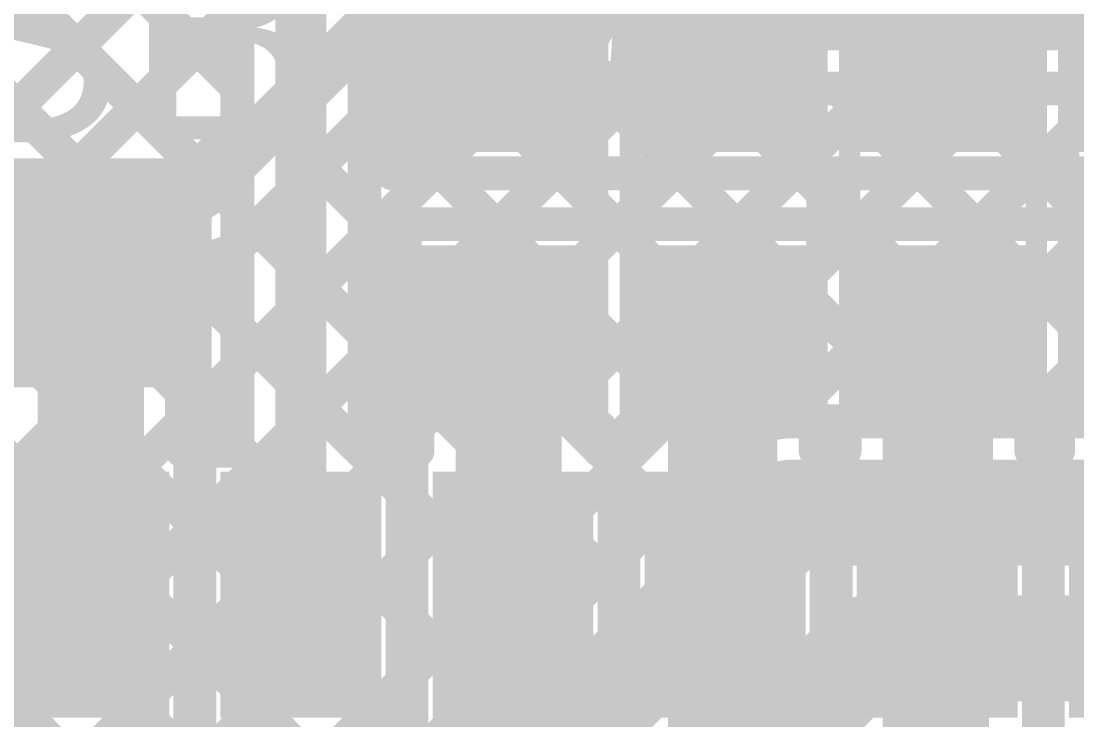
# Model space of a CAD drawing. Header units: millimetres. Extents: x -0.01 to 3.73, y -0.01 to 3.05.
# Drawn here: x 1.9701 to 2.2189, y 2.0921 to 2.2569 of the extents above; entities that cross this region are included whole.
import ezdxf

# ---------------------------------------------------------------- set-up
doc = ezdxf.new("R2010")
doc.units = ezdxf.units.MM
doc.header["$MEASUREMENT"] = 0
for name, color, linetype in [('BottomLayer', 5, 'Continuous'), ('TopLayer', 1, 'Continuous'), ('TopOverlay', 2, 'Continuous'), ('TopPaste', 8, 'Continuous'), ('TopSolder', 216, 'Continuous')]:
    doc.layers.add(name, color=color, linetype=linetype)
doc.styles.add('Arial', font='', dxfattribs={"height": 0.2})
doc.styles.get('Arial').set_extended_font_data('Arial')

# ---------------------------------------------------------------- blocks, each defined once
blk = doc.blocks.new('SOP_20__300_M____6')
at = {"layer": 'TopLayer'}
for points in [[(0.1246063, 0.03996065), (0.1746063, 0.03996065), (0.1746063, 0.01003935), (0.1246063, 0.01003935)], [(0.1246063, -0.01003935), (0.1746063, -0.01003935), (0.1746063, -0.03996065), (0.1246063, -0.03996065)], [(0.1246063, -0.06003935), (0.1746063, -0.06003935), (0.1746063, -0.08996065), (0.1246063, -0.08996065)], [(0.1246063, -0.11003935), (0.1746063, -0.11003935), (0.1746063, -0.13996065), (0.1246063, -0.13996065)], [(0.1246063, -0.16003935), (0.1746063, -0.16003935), (0.1746063, -0.18996065), (0.1246063, -0.18996065)]]:
    blk.add_hatch(color=1, dxfattribs=at).paths.add_polyline_path(points)
at = {"layer": 'TopPaste'}
for points in [[(0.1246063, 0.03996065), (0.1746063, 0.03996065), (0.1746063, 0.01003935), (0.1246063, 0.01003935)], [(0.1246063, -0.01003935), (0.1746063, -0.01003935), (0.1746063, -0.03996065), (0.1246063, -0.03996065)], [(0.1246063, -0.06003935), (0.1746063, -0.06003935), (0.1746063, -0.08996065), (0.1246063, -0.08996065)], [(0.1246063, -0.11003935), (0.1746063, -0.11003935), (0.1746063, -0.13996065), (0.1246063, -0.13996065)], [(0.1246063, -0.16003935), (0.1746063, -0.16003935), (0.1746063, -0.18996065), (0.1246063, -0.18996065)]]:
    blk.add_hatch(color=8, dxfattribs=at).paths.add_polyline_path(points)
at = {"layer": 'TopSolder'}
for points in [[(0.1206063, 0.04396065), (0.1786063, 0.04396065), (0.1786063, 0.00603935), (0.1206063, 0.00603935)], [(0.1206063, -0.00603935), (0.1786063, -0.00603935), (0.1786063, -0.04396065), (0.1206063, -0.04396065)], [(0.1206063, -0.05603935), (0.1786063, -0.05603935), (0.1786063, -0.09396065), (0.1206063, -0.09396065)], [(0.1206063, -0.10603935), (0.1786063, -0.10603935), (0.1786063, -0.14396065), (0.1206063, -0.14396065)], [(0.1206063, -0.15603935), (0.1786063, -0.15603935), (0.1786063, -0.19396065), (0.1206063, -0.19396065)], [(0.1206063, -0.20603935), (0.1786063, -0.20603935), (0.1786063, -0.24396065), (0.1206063, -0.24396065)]]:
    blk.add_hatch(color=216, dxfattribs=at).paths.add_polyline_path(points)
blk = doc.blocks.new('S______B______40')
at = {"layer": 'TopLayer'}
for points in [[(-0.045, -0.0175), (-0.045, 0.0175), (-0.015, 0.0175), (-0.015, -0.0175)], [(0.015, -0.0175), (0.015, 0.0175), (0.045, 0.0175), (0.045, -0.0175)]]:
    blk.add_hatch(color=1, dxfattribs=at).paths.add_polyline_path(points)
at = {"layer": 'TopPaste'}
for points in [[(-0.045, -0.0175), (-0.045, 0.0175), (-0.015, 0.0175), (-0.015, -0.0175)], [(0.015, -0.0175), (0.015, 0.0175), (0.045, 0.0175), (0.045, -0.0175)]]:
    blk.add_hatch(color=8, dxfattribs=at).paths.add_polyline_path(points)
at = {"layer": 'TopSolder'}
for points in [[(-0.049, -0.0215), (-0.049, 0.0215), (-0.011, 0.0215), (-0.011, -0.0215)], [(0.011, -0.0215), (0.011, 0.0215), (0.049, 0.0215), (0.049, -0.0215)]]:
    blk.add_hatch(color=216, dxfattribs=at).paths.add_polyline_path(points)
at = {"layer": 'TopOverlay', "const_width": 0.005}
for points in [[(-0.05, 0.022), (0.05, 0.022)], [(-0.05, 0.022), (-0.05, -0.022)], [(0.05, 0.022), (0.05, -0.022)], [(-0.05, -0.022), (0.05, -0.022)]]:
    blk.add_lwpolyline(points, dxfattribs=at)
at = {"layer": 'TopOverlay', "const_width": 0.0025}
for points in [[(-0.05125, 0.022, 1), (-0.04875, 0.022, 1)], [(-0.05125, 0.022, 1), (-0.04875, 0.022, 1)], [(0.04875, 0.022, 1), (0.05125, 0.022, 1)], [(0.04875, 0.022, 1), (0.05125, 0.022, 1)], [(-0.05125, -0.022, 1), (-0.04875, -0.022, 1)], [(-0.05125, -0.022, 1), (-0.04875, -0.022, 1)], [(0.04875, -0.022, 1), (0.05125, -0.022, 1)], [(0.04875, -0.022, 1), (0.05125, -0.022, 1)]]:
    blk.add_lwpolyline(points, format="xyb", close=True, dxfattribs=at)
blk = doc.blocks.new('S______B______41')
at = {"layer": 'TopLayer'}
for points in [[(-0.045, -0.0175), (-0.045, 0.0175), (-0.015, 0.0175), (-0.015, -0.0175)], [(0.015, -0.0175), (0.015, 0.0175), (0.045, 0.0175), (0.045, -0.0175)]]:
    blk.add_hatch(color=1, dxfattribs=at).paths.add_polyline_path(points)
at = {"layer": 'TopPaste'}
for points in [[(-0.045, -0.0175), (-0.045, 0.0175), (-0.015, 0.0175), (-0.015, -0.0175)], [(0.015, -0.0175), (0.015, 0.0175), (0.045, 0.0175), (0.045, -0.0175)]]:
    blk.add_hatch(color=8, dxfattribs=at).paths.add_polyline_path(points)
at = {"layer": 'TopSolder'}
for points in [[(-0.049, -0.0215), (-0.049, 0.0215), (-0.011, 0.0215), (-0.011, -0.0215)], [(0.011, -0.0215), (0.011, 0.0215), (0.049, 0.0215), (0.049, -0.0215)]]:
    blk.add_hatch(color=216, dxfattribs=at).paths.add_polyline_path(points)
at = {"layer": 'TopOverlay', "const_width": 0.005}
for points in [[(-0.05, 0.022), (0.05, 0.022)], [(-0.05, 0.022), (-0.05, -0.022)], [(0.05, 0.022), (0.05, -0.022)], [(-0.05, -0.022), (0.05, -0.022)]]:
    blk.add_lwpolyline(points, dxfattribs=at)
at = {"layer": 'TopOverlay', "const_width": 0.0025}
for points in [[(-0.05125, 0.022, 1), (-0.04875, 0.022, 1)], [(-0.05125, 0.022, 1), (-0.04875, 0.022, 1)], [(0.04875, 0.022, 1), (0.05125, 0.022, 1)], [(0.04875, 0.022, 1), (0.05125, 0.022, 1)], [(-0.05125, -0.022, 1), (-0.04875, -0.022, 1)], [(-0.05125, -0.022, 1), (-0.04875, -0.022, 1)], [(0.04875, -0.022, 1), (0.05125, -0.022, 1)], [(0.04875, -0.022, 1), (0.05125, -0.022, 1)]]:
    blk.add_lwpolyline(points, format="xyb", close=True, dxfattribs=at)
blk = doc.blocks.new('S______B______42')
at = {"layer": 'TopLayer'}
for points in [[(-0.045, -0.0175), (-0.045, 0.0175), (-0.015, 0.0175), (-0.015, -0.0175)], [(0.015, -0.0175), (0.015, 0.0175), (0.045, 0.0175), (0.045, -0.0175)]]:
    blk.add_hatch(color=1, dxfattribs=at).paths.add_polyline_path(points)
at = {"layer": 'TopPaste'}
for points in [[(-0.045, -0.0175), (-0.045, 0.0175), (-0.015, 0.0175), (-0.015, -0.0175)], [(0.015, -0.0175), (0.015, 0.0175), (0.045, 0.0175), (0.045, -0.0175)]]:
    blk.add_hatch(color=8, dxfattribs=at).paths.add_polyline_path(points)
at = {"layer": 'TopSolder'}
for points in [[(-0.049, -0.0215), (-0.049, 0.0215), (-0.011, 0.0215), (-0.011, -0.0215)], [(0.011, -0.0215), (0.011, 0.0215), (0.049, 0.0215), (0.049, -0.0215)]]:
    blk.add_hatch(color=216, dxfattribs=at).paths.add_polyline_path(points)
at = {"layer": 'TopOverlay', "const_width": 0.005}
for points in [[(-0.05, 0.022), (0.05, 0.022)], [(-0.05, 0.022), (-0.05, -0.022)], [(0.05, 0.022), (0.05, -0.022)], [(-0.05, -0.022), (0.05, -0.022)]]:
    blk.add_lwpolyline(points, dxfattribs=at)
at = {"layer": 'TopOverlay', "const_width": 0.0025}
for points in [[(-0.05125, 0.022, 1), (-0.04875, 0.022, 1)], [(-0.05125, 0.022, 1), (-0.04875, 0.022, 1)], [(0.04875, 0.022, 1), (0.05125, 0.022, 1)], [(0.04875, 0.022, 1), (0.05125, 0.022, 1)], [(-0.05125, -0.022, 1), (-0.04875, -0.022, 1)], [(-0.05125, -0.022, 1), (-0.04875, -0.022, 1)], [(0.04875, -0.022, 1), (0.05125, -0.022, 1)], [(0.04875, -0.022, 1), (0.05125, -0.022, 1)]]:
    blk.add_lwpolyline(points, format="xyb", close=True, dxfattribs=at)
blk = doc.blocks.new('S______B______43')
at = {"layer": 'TopLayer'}
for points in [[(-0.045, -0.0175), (-0.045, 0.0175), (-0.015, 0.0175), (-0.015, -0.0175)], [(0.015, -0.0175), (0.015, 0.0175), (0.045, 0.0175), (0.045, -0.0175)]]:
    blk.add_hatch(color=1, dxfattribs=at).paths.add_polyline_path(points)
at = {"layer": 'TopPaste'}
for points in [[(-0.045, -0.0175), (-0.045, 0.0175), (-0.015, 0.0175), (-0.015, -0.0175)], [(0.015, -0.0175), (0.015, 0.0175), (0.045, 0.0175), (0.045, -0.0175)]]:
    blk.add_hatch(color=8, dxfattribs=at).paths.add_polyline_path(points)
at = {"layer": 'TopSolder'}
for points in [[(-0.049, -0.0215), (-0.049, 0.0215), (-0.011, 0.0215), (-0.011, -0.0215)], [(0.011, -0.0215), (0.011, 0.0215), (0.049, 0.0215), (0.049, -0.0215)]]:
    blk.add_hatch(color=216, dxfattribs=at).paths.add_polyline_path(points)
at = {"layer": 'TopOverlay', "const_width": 0.005}
for points in [[(-0.05, 0.022), (0.05, 0.022)], [(-0.05, 0.022), (-0.05, -0.022)], [(0.05, 0.022), (0.05, -0.022)], [(-0.05, -0.022), (0.05, -0.022)]]:
    blk.add_lwpolyline(points, dxfattribs=at)
at = {"layer": 'TopOverlay', "const_width": 0.0025}
for points in [[(-0.05125, 0.022, 1), (-0.04875, 0.022, 1)], [(-0.05125, 0.022, 1), (-0.04875, 0.022, 1)], [(0.04875, 0.022, 1), (0.05125, 0.022, 1)], [(0.04875, 0.022, 1), (0.05125, 0.022, 1)], [(-0.05125, -0.022, 1), (-0.04875, -0.022, 1)], [(-0.05125, -0.022, 1), (-0.04875, -0.022, 1)], [(0.04875, -0.022, 1), (0.05125, -0.022, 1)], [(0.04875, -0.022, 1), (0.05125, -0.022, 1)]]:
    blk.add_lwpolyline(points, format="xyb", close=True, dxfattribs=at)
blk = doc.blocks.new('R___0603_98')
at = {"layer": 'TopLayer'}
for points in [[(-0.015, 0.0175), (-0.015, -0.0175), (-0.045, -0.0175), (-0.045, 0.0175)], [(0.045, 0.0175), (0.045, -0.0175), (0.015, -0.0175), (0.015, 0.0175)]]:
    blk.add_hatch(color=1, dxfattribs=at).paths.add_polyline_path(points)
at = {"layer": 'TopPaste'}
for points in [[(-0.015, 0.0175), (-0.015, -0.0175), (-0.045, -0.0175), (-0.045, 0.0175)], [(0.045, 0.0175), (0.045, -0.0175), (0.015, -0.0175), (0.015, 0.0175)]]:
    blk.add_hatch(color=8, dxfattribs=at).paths.add_polyline_path(points)
at = {"layer": 'TopSolder'}
for points in [[(-0.011, 0.0215), (-0.011, -0.0215), (-0.049, -0.0215), (-0.049, 0.0215)], [(0.049, 0.0215), (0.049, -0.0215), (0.011, -0.0215), (0.011, 0.0215)]]:
    blk.add_hatch(color=216, dxfattribs=at).paths.add_polyline_path(points)
at = {"layer": 'TopOverlay', "const_width": 0.005}
for points in [[(-0.048, 0.021), (-0.048, -0.021)], [(0.048, 0.021), (-0.048, 0.021)], [(0.048, 0.021), (0.048, -0.021)], [(0.048, -0.021), (-0.048, -0.021)]]:
    blk.add_lwpolyline(points, dxfattribs=at)
at = {"layer": 'TopOverlay', "const_width": 0.0025}
for points in [[(-0.04925, 0.021, 1), (-0.04675, 0.021, 1)], [(-0.04925, 0.021, 1), (-0.04675, 0.021, 1)], [(0.04675, 0.021, 1), (0.04925, 0.021, 1)], [(0.04675, 0.021, 1), (0.04925, 0.021, 1)], [(-0.04925, -0.021, 1), (-0.04675, -0.021, 1)], [(-0.04925, -0.021, 1), (-0.04675, -0.021, 1)], [(0.04675, -0.021, 1), (0.04925, -0.021, 1)], [(0.04675, -0.021, 1), (0.04925, -0.021, 1)]]:
    blk.add_lwpolyline(points, format="xyb", close=True, dxfattribs=at)

msp = doc.modelspace()

# ---------------------------------------------------------------- linework, layer by layer
at = {"layer": 'BottomLayer'}
for points, const_width in [([(2.0123334, 2.216), (2.084, 2.2876666)], 0.012), ([(2.084, 2.2876666), (2.1156666, 2.256)], 0.012), ([(2.022946, 2.2053994), (2.084, 2.2664534)], 0.008), ([(2.084, 2.2664534), (2.105054, 2.2453994)], 0.008), ([(2.0823278, 2.2647812), (2.184609, 2.1625)], 0.008), ([(2.1156666, 2.256), (2.8066666, 2.256)], 0.012), ([(1.751771, 1.9060453), (2.0980895, 2.2523638)], 0.008), ([(2.0681857, 2.2506391), (2.1563247, 2.1625)], 0.008), ([(1.6827943, 1.7805), (2.1432943, 2.241)], 0.008), ([(1.7110786, 1.7805), (2.1715786, 2.241)], 0.008), ([(1.7393629, 1.7805), (2.1998629, 2.241)], 0.008), ([(1.7571633, 1.8831533), (2.1150238, 2.2410138)], 0.008), ([(2.1156666, 2.241), (2.8066666, 2.241)], 0.008), ([(2.1343933, 2.241), (2.2128933, 2.1625)], 0.008), ([(2.1495386, 2.1623914), (2.2281472, 2.241)], 0.008), ([(2.1626776, 2.241), (2.2411776, 2.1625)], 0.008), ([(2.1779315, 2.1625), (2.2564315, 2.241)], 0.008), ([(2.1779315, 2.1625), (2.2564315, 2.241)], 0.008), ([(2.1909619, 2.241), (2.2695154, 2.1624465)], 0.008), ([(2.2062158, 2.1625), (2.2847158, 2.241)], 0.008), ([(2.2192462, 2.241), (2.2732034, 2.1870428)], 0.008), ([(2.0540435, 2.2364969), (2.1354158, 2.1551246)], 0.008), ([(2.0399014, 2.2223548), (2.1212737, 2.1409825)], 0.008), ([(1.235, 2.2159999), (2.0123334, 2.216)], 0.012), ([(2.0257592, 2.2082126), (2.1071315, 2.1268403)], 0.008), ([(1.751771, 1.9343296), (2.0218324, 2.204391)], 0.008), ([(1.751771, 1.9626139), (1.9901571, 2.201)], 0.008), ([(1.8428899, 2.201), (2.0123334, 2.201)], 0.008), ([(1.863266, 2.201), (2.1565428, 1.9077232)], 0.008), ([(1.8915503, 2.201), (2.1725565, 1.9199938)], 0.008), ([(1.9198346, 2.201), (2.2315, 1.8893346)], 0.008), ([(1.9481189, 2.201), (2.0655832, 2.0835357)], 0.008), ([(1.9764032, 2.201), (2.0788472, 2.098556)], 0.008), ([(2.0046875, 2.201), (2.0929894, 2.1126982)], 0.008), ([(2.1516968, 2.1625), (2.268, 2.1625)], 0.008), ([(2.0697972, 2.089506), (2.136494, 2.1562028)], 0.008), ([(2.085, 2.0743032), (2.1516968, 2.141)], 0.025), ([(2.1516968, 2.141), (2.268, 2.141)], 0.025), ([(2.135, 2.0743032), (2.1696968, 2.109)], 0.025), ([(2.1696968, 2.109), (2.2547452, 2.109)], 0.025)]:
    msp.add_lwpolyline(points, dxfattribs=dict(at, const_width=const_width))
for points, const_width in [([(2.1126666, 2.256, 1), (2.1186666, 2.256, 1)], 0.006), ([(2.1126666, 2.256, 1), (2.1186666, 2.256, 1)], 0.006), ([(2.0661857, 2.2506391, 1), (2.0701857, 2.2506391, 1)], 0.004), ([(2.0960895, 2.2523638, 1), (2.1000895, 2.2523638, 1)], 0.004), ([(2.103054, 2.2453994, 1), (2.107054, 2.2453994, 1)], 0.004), ([(2.10306, 2.2453934, 1), (2.10706, 2.2453934, 1)], 0.004), ([(2.103066, 2.2453874, 1), (2.107066, 2.2453874, 1)], 0.004), ([(2.1130238, 2.2410138, 1), (2.1170238, 2.2410138, 1)], 0.004), ([(2.1136666, 2.241, 1), (2.1176666, 2.241, 1)], 0.004), ([(2.1136666, 2.241, 1), (2.1176666, 2.241, 1)], 0.004), ([(2.1136666, 2.241, 1), (2.1176666, 2.241, 1)], 0.004), ([(2.1323933, 2.241, 1), (2.1363933, 2.241, 1)], 0.004), ([(2.1412943, 2.241, 1), (2.1452943, 2.241, 1)], 0.004), ([(2.1606776, 2.241, 1), (2.1646776, 2.241, 1)], 0.004), ([(2.1695786, 2.241, 1), (2.1735786, 2.241, 1)], 0.004), ([(2.1889619, 2.241, 1), (2.1929619, 2.241, 1)], 0.004), ([(2.1978629, 2.241, 1), (2.2018629, 2.241, 1)], 0.004), ([(2.2172462, 2.241, 1), (2.2212462, 2.241, 1)], 0.004), ([(2.0520435, 2.2364969, 1), (2.0560435, 2.2364969, 1)], 0.004), ([(2.0379014, 2.2223548, 1), (2.0419014, 2.2223548, 1)], 0.004), ([(2.0093334, 2.216, 1), (2.0153334, 2.216, 1)], 0.006), ([(2.0093334, 2.216, 1), (2.0153334, 2.216, 1)], 0.006), ([(2.0237592, 2.2082126, 1), (2.0277592, 2.2082126, 1)], 0.004), ([(2.0198324, 2.204391, 1), (2.0238324, 2.204391, 1)], 0.004), ([(2.020934, 2.2053874, 1), (2.024934, 2.2053874, 1)], 0.004), ([(2.02094, 2.2053934, 1), (2.02494, 2.2053934, 1)], 0.004), ([(2.020946, 2.2053994, 1), (2.024946, 2.2053994, 1)], 0.004), ([(1.9744032, 2.201, 1), (1.9784032, 2.201, 1)], 0.004), ([(1.9881571, 2.201, 1), (1.9921571, 2.201, 1)], 0.004), ([(2.0026875, 2.201, 1), (2.0066875, 2.201, 1)], 0.004), ([(2.0103334, 2.201, 1), (2.0143334, 2.201, 1)], 0.004), ([(2.0103334, 2.201, 1), (2.0143334, 2.201, 1)], 0.004), ([(2.0103334, 2.201, 1), (2.0143334, 2.201, 1)], 0.004), ([(2.1475386, 2.1623914, 1), (2.1515386, 2.1623914, 1)], 0.004), ([(2.1496968, 2.1625, 1), (2.1536968, 2.1625, 1)], 0.004), ([(2.1496968, 2.1625, 1), (2.1536968, 2.1625, 1)], 0.004), ([(2.1496968, 2.1625, 1), (2.1536968, 2.1625, 1)], 0.004), ([(2.1543247, 2.1625, 1), (2.1583247, 2.1625, 1)], 0.004), ([(2.1759315, 2.1625, 1), (2.1799315, 2.1625, 1)], 0.004), ([(2.1759315, 2.1625, 1), (2.1799315, 2.1625, 1)], 0.004), ([(2.182609, 2.1625, 1), (2.186609, 2.1625, 1)], 0.004), ([(2.2042158, 2.1625, 1), (2.2082158, 2.1625, 1)], 0.004), ([(2.2108933, 2.1625, 1), (2.2148933, 2.1625, 1)], 0.004), ([(2.134494, 2.1562028, 1), (2.138494, 2.1562028, 1)], 0.004), ([(2.134494, 2.1562028, 1), (2.138494, 2.1562028, 1)], 0.004), ([(2.134494, 2.1562028, 1), (2.138494, 2.1562028, 1)], 0.004), ([(2.1334158, 2.1551246, 1), (2.1374158, 2.1551246, 1)], 0.004), ([(2.1454468, 2.141, 1), (2.1579468, 2.141, 1)], 0.0125), ([(2.1454468, 2.141, 1), (2.1579468, 2.141, 1)], 0.0125), ([(2.1192737, 2.1409825, 1), (2.1232737, 2.1409825, 1)], 0.004), ([(2.1051315, 2.1268403, 1), (2.1091315, 2.1268403, 1)], 0.004), ([(2.1634468, 2.109, 1), (2.1759468, 2.109, 1)], 0.0125), ([(2.1634468, 2.109, 1), (2.1759468, 2.109, 1)], 0.0125), ([(2.0909894, 2.1126982, 1), (2.0949894, 2.1126982, 1)], 0.004), ([(2.0768472, 2.098556, 1), (2.0808472, 2.098556, 1)], 0.004), ([(2.0677972, 2.089506, 1), (2.0717972, 2.089506, 1)], 0.004), ([(2.0677972, 2.089506, 1), (2.0717972, 2.089506, 1)], 0.004)]:
    msp.add_lwpolyline(points, format="xyb", close=True, dxfattribs=dict(at, const_width=const_width))
at = {"layer": 'BottomLayer', "const_width": 0.008}
for points in [[(2.1156666, 2.241, -0.198912367379658), (2.10506, 2.2453934)], [(2.1156666, 2.241, -0.198764458997019), (2.105066, 2.2453874)], [(2.02294, 2.2053934, -0.1989123339459306), (2.0123334, 2.201)], [(2.022934, 2.2053874, -0.198764458997019), (2.0123334, 2.201)], [(2.136494, 2.1562028, -0.198912367379658), (2.1516968, 2.1625)], [(2.136494, 2.1562028, -0.198912367379658), (2.1516968, 2.1625)], [(2.1002028, 2.0591004, -0.9999999999999999), (2.0697972, 2.089506)]]:
    msp.add_lwpolyline(points, format="xyb", dxfattribs=at)
at = {"layer": 'TopLayer'}
for points, const_width in [([(2.137, 2.2463334), (2.137, 2.3284999)], 0.012), ([(1.9026875, 2.303), (1.9851875, 2.2205)], 0.008), ([(1.9309718, 2.303), (2.021, 2.2129718)], 0.008), ([(1.9592561, 2.303), (2.021, 2.2412561)], 0.008), ([(1.951, 2.2184115), (2.0220166, 2.2894281)], 0.008), ([(2.084, 2.245), (2.084, 2.2876666)], 0.012), ([(2.1873332, 2.245), (2.1873332, 2.2876666)], 0.012), ([(2.036, 2.1216063), (2.036, 2.284)], 0.012), ([(2.021, 2.1556063), (2.021, 2.284)], 0.008), ([(2.051, 2.1556063), (2.051, 2.2777868)], 0.008), ([(2.0575, 2.221), (2.0575, 2.269)], 0.008), ([(1.9813728, 2.2205), (2.021, 2.2601272)], 0.008), ([(2.1356666, 2.245), (2.137, 2.2463334)], 0.012), ([(2.051, 2.2335586), (2.0575, 2.2400586)], 0.008), ([(2.051, 2.2395404), (2.0575, 2.2330404)], 0.008), ([(2.0096571, 2.2205), (2.021, 2.2318429)], 0.008), ([(2.051, 2.2052743), (2.0667257, 2.221)], 0.008), ([(2.0575, 2.221), (2.1091666, 2.221)], 0.008), ([(2.0695404, 2.221), (2.0815404, 2.209)], 0.008), ([(2.08301, 2.209), (2.09501, 2.221)], 0.008), ([(2.0978247, 2.221), (2.1098247, 2.209)], 0.008), ([(2.1105, 2.221), (2.1608332, 2.221)], 0.008), ([(2.1112943, 2.209), (2.1232943, 2.221)], 0.008), ([(2.126109, 2.221), (2.138109, 2.209)], 0.008), ([(2.1395786, 2.209), (2.1515786, 2.221)], 0.008), ([(2.1543933, 2.221), (2.1663933, 2.209)], 0.008), ([(2.1621666, 2.221), (2.2124998, 2.221)], 0.008), ([(2.1678629, 2.209), (2.1798629, 2.221)], 0.008), ([(2.1826776, 2.221), (2.1946776, 2.209)], 0.008), ([(2.1961472, 2.209), (2.2081472, 2.221)], 0.008), ([(2.2109619, 2.221), (2.2229619, 2.209)], 0.008), ([(2.2138332, 2.221), (2.2654998, 2.221)], 0.008), ([(1.963, 2.2205), (2.011, 2.2205)], 0.008), ([(2.011, 2.1675), (2.011, 2.2205)], 0.008), ([(2.051, 2.2112561), (2.0575, 2.2047561)], 0.008), ([(2.0575, 2.209), (2.1091666, 2.209)], 0.008), ([(2.0575, 2.161), (2.0575, 2.209)], 0.008), ([(2.1105, 2.209), (2.1608332, 2.209)], 0.008), ([(2.1621666, 2.209), (2.2124998, 2.209)], 0.008), ([(2.2138332, 2.209), (2.2654998, 2.209)], 0.008), ([(2.011, 2.1935586), (2.021, 2.2035586)], 0.008), ([(1.9865, 2.1935), (1.987, 2.194)], 0.025), ([(1.9865, 2.1221063), (1.9865, 2.1935)], 0.025), ([(2.011, 2.1946875), (2.021, 2.1846875)], 0.008), ([(2.084, 2.185), (2.085, 2.184)], 0.025), ([(2.1356666, 2.185), (2.1358333, 2.1848333)], 0.025), ([(2.1866666, 2.1843334), (2.1873332, 2.185)], 0.025), ([(2.085, 2.0743032), (2.085, 2.184)], 0.025), ([(2.135, 2.0743032), (2.135, 2.184)], 0.025), ([(2.1358333, 2.121773), (2.1358333, 2.1848333)], 0.025), ([(2.1856666, 2.0749698), (2.1856666, 2.1846666)], 0.025), ([(2.1866666, 2.1222729), (2.1866666, 2.1843334)], 0.025), ([(2.051, 2.17699), (2.0575, 2.18349)], 0.008), ([(2.051, 2.1829718), (2.0575, 2.1764718)], 0.008), ([(2.008, 2.1622743), (2.021, 2.1752743)], 0.008), ([(2.008, 2.1556063), (2.008, 2.1675)], 0.008), ([(2.0099032, 2.1675), (2.021, 2.1564032)], 0.008), ([(2.0575, 2.161), (2.0635, 2.161)], 0.008), ([(2.0579006, 2.1556063), (2.0632943, 2.161)], 0.008), ([(2.0635, 2.1556063), (2.0635, 2.161)], 0.008), ([(2.1065, 2.1556063), (2.1065, 2.161)], 0.008), ([(2.1135, 2.1556063), (2.1135, 2.161)], 0.008), ([(2.1573333, 2.161), (2.1608332, 2.161)], 0.008), ([(2.1573333, 2.1556063), (2.1573333, 2.161)], 0.008), ([(2.1578247, 2.161), (2.1632184, 2.1556063)], 0.008), ([(2.1641666, 2.1556063), (2.1641666, 2.161)], 0.008), ([(2.2081666, 2.161), (2.2124998, 2.161)], 0.008), ([(2.2081666, 2.1556063), (2.2081666, 2.161)], 0.008), ([(2.2145, 2.1556063), (2.2145, 2.161)], 0.008), ([(2.0099607, 2.0876063), (2.0099607, 2.1556063)], 0.008), ([(2.0120393, 2.1556063), (2.021, 2.1556063)], 0.008), ([(2.0120393, 2.0876063), (2.0120393, 2.1556063)], 0.008), ([(2.051, 2.1556063), (2.0599607, 2.1556063)], 0.008), ([(2.0599607, 2.0876063), (2.0599607, 2.1556063)], 0.008), ([(2.0620393, 2.0876063), (2.0620393, 2.1556063)], 0.008), ([(2.1065, 2.1556063), (2.1099607, 2.1556063)], 0.008), ([(2.1066498, 2.1556063), (2.1099607, 2.1522954)], 0.008), ([(2.1099607, 2.0876063), (2.1099607, 2.1556063)], 0.008), ([(2.1120393, 2.0876063), (2.1120393, 2.1556063)], 0.008), ([(2.1599607, 2.0876063), (2.1599607, 2.1556063)], 0.008), ([(2.1620393, 2.0876063), (2.1620393, 2.1556063)], 0.008), ([(2.2099607, 2.0876063), (2.2099607, 2.1556063)], 0.008), ([(2.2120393, 2.0876063), (2.2120393, 2.1556063)], 0.008), ([(1.986, 2.1216063), (1.9865, 2.1221063)], 0.025), ([(2.1358333, 2.121773), (2.136, 2.1216063)], 0.025), ([(2.186, 2.1216063), (2.1866666, 2.1222729)], 0.025), ([(2.0599607, 2.0891582), (2.0635, 2.0856189)], 0.008)]:
    msp.add_lwpolyline(points, dxfattribs=dict(at, const_width=const_width))
for points, const_width in [([(2.019, 2.2601272, 1), (2.023, 2.2601272, 1)], 0.004), ([(2.134, 2.2463334, 1), (2.14, 2.2463334, 1)], 0.006), ([(2.134, 2.2463334, 1), (2.14, 2.2463334, 1)], 0.006), ([(2.081, 2.245, 1), (2.087, 2.245, 1)], 0.006), ([(2.1326666, 2.245, 1), (2.1386666, 2.245, 1)], 0.006), ([(2.1843332, 2.245, 1), (2.1903332, 2.245, 1)], 0.006), ([(2.019, 2.2412561, 1), (2.023, 2.2412561, 1)], 0.004), ([(2.049, 2.2395404, 1), (2.053, 2.2395404, 1)], 0.004), ([(2.0555, 2.2400586, 1), (2.0595, 2.2400586, 1)], 0.004), ([(2.049, 2.2335586, 1), (2.053, 2.2335586, 1)], 0.004), ([(2.019, 2.2318429, 1), (2.023, 2.2318429, 1)], 0.004), ([(2.0555, 2.2330404, 1), (2.0595, 2.2330404, 1)], 0.004), ([(2.0555, 2.221, 1), (2.0595, 2.221, 1)], 0.004), ([(2.0555, 2.221, 1), (2.0595, 2.221, 1)], 0.004), ([(2.0647257, 2.221, 1), (2.0687257, 2.221, 1)], 0.004), ([(2.0675404, 2.221, 1), (2.0715404, 2.221, 1)], 0.004), ([(2.09301, 2.221, 1), (2.09701, 2.221, 1)], 0.004), ([(2.0958247, 2.221, 1), (2.0998247, 2.221, 1)], 0.004), ([(2.1071666, 2.221, 1), (2.1111666, 2.221, 1)], 0.004), ([(2.1085, 2.221, 1), (2.1125, 2.221, 1)], 0.004), ([(2.1212943, 2.221, 1), (2.1252943, 2.221, 1)], 0.004), ([(2.124109, 2.221, 1), (2.128109, 2.221, 1)], 0.004), ([(2.1495786, 2.221, 1), (2.1535786, 2.221, 1)], 0.004), ([(2.1523933, 2.221, 1), (2.1563933, 2.221, 1)], 0.004), ([(2.1588332, 2.221, 1), (2.1628332, 2.221, 1)], 0.004), ([(2.1601666, 2.221, 1), (2.1641666, 2.221, 1)], 0.004), ([(2.1778629, 2.221, 1), (2.1818629, 2.221, 1)], 0.004), ([(2.1806776, 2.221, 1), (2.1846776, 2.221, 1)], 0.004), ([(2.2061472, 2.221, 1), (2.2101472, 2.221, 1)], 0.004), ([(2.2089619, 2.221, 1), (2.2129619, 2.221, 1)], 0.004), ([(2.2104998, 2.221, 1), (2.2144998, 2.221, 1)], 0.004), ([(2.2118332, 2.221, 1), (2.2158332, 2.221, 1)], 0.004), ([(1.9793728, 2.2205, 1), (1.9833728, 2.2205, 1)], 0.004), ([(1.9831875, 2.2205, 1), (1.9871875, 2.2205, 1)], 0.004), ([(2.0076571, 2.2205, 1), (2.0116571, 2.2205, 1)], 0.004), ([(2.009, 2.2205, 1), (2.013, 2.2205, 1)], 0.004), ([(2.009, 2.2205, 1), (2.013, 2.2205, 1)], 0.004), ([(2.019, 2.2129718, 1), (2.023, 2.2129718, 1)], 0.004), ([(2.049, 2.2112561, 1), (2.053, 2.2112561, 1)], 0.004), ([(2.0555, 2.209, 1), (2.0595, 2.209, 1)], 0.004), ([(2.0555, 2.209, 1), (2.0595, 2.209, 1)], 0.004), ([(2.0795404, 2.209, 1), (2.0835404, 2.209, 1)], 0.004), ([(2.08101, 2.209, 1), (2.08501, 2.209, 1)], 0.004), ([(2.1071666, 2.209, 1), (2.1111666, 2.209, 1)], 0.004), ([(2.1078247, 2.209, 1), (2.1118247, 2.209, 1)], 0.004), ([(2.1085, 2.209, 1), (2.1125, 2.209, 1)], 0.004), ([(2.1092943, 2.209, 1), (2.1132943, 2.209, 1)], 0.004), ([(2.136109, 2.209, 1), (2.140109, 2.209, 1)], 0.004), ([(2.1375786, 2.209, 1), (2.1415786, 2.209, 1)], 0.004), ([(2.1588332, 2.209, 1), (2.1628332, 2.209, 1)], 0.004), ([(2.1601666, 2.209, 1), (2.1641666, 2.209, 1)], 0.004), ([(2.1643933, 2.209, 1), (2.1683933, 2.209, 1)], 0.004), ([(2.1658629, 2.209, 1), (2.1698629, 2.209, 1)], 0.004), ([(2.1926776, 2.209, 1), (2.1966776, 2.209, 1)], 0.004), ([(2.1941472, 2.209, 1), (2.1981472, 2.209, 1)], 0.004), ([(2.2104998, 2.209, 1), (2.2144998, 2.209, 1)], 0.004), ([(2.2118332, 2.209, 1), (2.2158332, 2.209, 1)], 0.004), ([(2.019, 2.2035586, 1), (2.023, 2.2035586, 1)], 0.004), ([(2.049, 2.2052743, 1), (2.053, 2.2052743, 1)], 0.004), ([(2.0555, 2.2047561, 1), (2.0595, 2.2047561, 1)], 0.004), ([(1.98025, 2.1935, 1), (1.99275, 2.1935, 1)], 0.0125), ([(1.98025, 2.1935, 1), (1.99275, 2.1935, 1)], 0.0125), ([(1.98075, 2.194, 1), (1.99325, 2.194, 1)], 0.0125), ([(2.009, 2.1946875, 1), (2.013, 2.1946875, 1)], 0.004), ([(2.009, 2.1935586, 1), (2.013, 2.1935586, 1)], 0.004), ([(2.07775, 2.185, 1), (2.09025, 2.185, 1)], 0.0125), ([(2.1294166, 2.185, 1), (2.1419166, 2.185, 1)], 0.0125), ([(2.1810832, 2.185, 1), (2.1935832, 2.185, 1)], 0.0125), ([(2.07875, 2.184, 1), (2.09125, 2.184, 1)], 0.0125), ([(2.07875, 2.184, 1), (2.09125, 2.184, 1)], 0.0125), ([(2.12875, 2.184, 1), (2.14125, 2.184, 1)], 0.0125), ([(2.1295833, 2.1848333, 1), (2.1420833, 2.1848333, 1)], 0.0125), ([(2.1295833, 2.1848333, 1), (2.1420833, 2.1848333, 1)], 0.0125), ([(2.1794166, 2.1846666, 1), (2.1919166, 2.1846666, 1)], 0.0125), ([(2.1804166, 2.1843334, 1), (2.1929166, 2.1843334, 1)], 0.0125), ([(2.1804166, 2.1843334, 1), (2.1929166, 2.1843334, 1)], 0.0125), ([(2.019, 2.1846875, 1), (2.023, 2.1846875, 1)], 0.004), ([(2.0555, 2.18349, 1), (2.0595, 2.18349, 1)], 0.004), ([(2.049, 2.1829718, 1), (2.053, 2.1829718, 1)], 0.004), ([(2.049, 2.17699, 1), (2.053, 2.17699, 1)], 0.004), ([(2.0555, 2.1764718, 1), (2.0595, 2.1764718, 1)], 0.004), ([(2.019, 2.1752743, 1), (2.023, 2.1752743, 1)], 0.004), ([(2.006, 2.1675, 1), (2.01, 2.1675, 1)], 0.004), ([(2.0079032, 2.1675, 1), (2.0119032, 2.1675, 1)], 0.004), ([(2.009, 2.1675, 1), (2.013, 2.1675, 1)], 0.004), ([(2.006, 2.1622743, 1), (2.01, 2.1622743, 1)], 0.004), ([(2.0555, 2.161, 1), (2.0595, 2.161, 1)], 0.004), ([(2.0555, 2.161, 1), (2.0595, 2.161, 1)], 0.004), ([(2.0612943, 2.161, 1), (2.0652943, 2.161, 1)], 0.004), ([(2.0615, 2.161, 1), (2.0655, 2.161, 1)], 0.004), ([(2.0615, 2.161, 1), (2.0655, 2.161, 1)], 0.004), ([(2.1045, 2.161, 1), (2.1085, 2.161, 1)], 0.004), ([(2.1115, 2.161, 1), (2.1155, 2.161, 1)], 0.004), ([(2.1553333, 2.161, 1), (2.1593333, 2.161, 1)], 0.004), ([(2.1553333, 2.161, 1), (2.1593333, 2.161, 1)], 0.004), ([(2.1558247, 2.161, 1), (2.1598247, 2.161, 1)], 0.004), ([(2.1588332, 2.161, 1), (2.1628332, 2.161, 1)], 0.004), ([(2.1621666, 2.161, 1), (2.1661666, 2.161, 1)], 0.004), ([(2.2061666, 2.161, 1), (2.2101666, 2.161, 1)], 0.004), ([(2.2061666, 2.161, 1), (2.2101666, 2.161, 1)], 0.004), ([(2.2104998, 2.161, 1), (2.2144998, 2.161, 1)], 0.004), ([(2.2125, 2.161, 1), (2.2165, 2.161, 1)], 0.004), ([(2.019, 2.1564032, 1), (2.023, 2.1564032, 1)], 0.004), ([(2.006, 2.1556063, 1), (2.01, 2.1556063, 1)], 0.004), ([(2.0079607, 2.1556063, 1), (2.0119607, 2.1556063, 1)], 0.004), ([(2.0100393, 2.1556063, 1), (2.0140393, 2.1556063, 1)], 0.004), ([(2.0100393, 2.1556063, 1), (2.0140393, 2.1556063, 1)], 0.004), ([(2.019, 2.1556063, 1), (2.023, 2.1556063, 1)], 0.004), ([(2.019, 2.1556063, 1), (2.023, 2.1556063, 1)], 0.004), ([(2.049, 2.1556063, 1), (2.053, 2.1556063, 1)], 0.004), ([(2.049, 2.1556063, 1), (2.053, 2.1556063, 1)], 0.004), ([(2.0559006, 2.1556063, 1), (2.0599006, 2.1556063, 1)], 0.004), ([(2.0579607, 2.1556063, 1), (2.0619607, 2.1556063, 1)], 0.004), ([(2.0579607, 2.1556063, 1), (2.0619607, 2.1556063, 1)], 0.004), ([(2.0600393, 2.1556063, 1), (2.0640393, 2.1556063, 1)], 0.004), ([(2.0615, 2.1556063, 1), (2.0655, 2.1556063, 1)], 0.004), ([(2.1045, 2.1556063, 1), (2.1085, 2.1556063, 1)], 0.004), ([(2.1045, 2.1556063, 1), (2.1085, 2.1556063, 1)], 0.004), ([(2.1046498, 2.1556063, 1), (2.1086498, 2.1556063, 1)], 0.004), ([(2.1079607, 2.1556063, 1), (2.1119607, 2.1556063, 1)], 0.004), ([(2.1079607, 2.1556063, 1), (2.1119607, 2.1556063, 1)], 0.004), ([(2.1100393, 2.1556063, 1), (2.1140393, 2.1556063, 1)], 0.004), ([(2.1115, 2.1556063, 1), (2.1155, 2.1556063, 1)], 0.004), ([(2.1553333, 2.1556063, 1), (2.1593333, 2.1556063, 1)], 0.004), ([(2.1579607, 2.1556063, 1), (2.1619607, 2.1556063, 1)], 0.004), ([(2.1600393, 2.1556063, 1), (2.1640393, 2.1556063, 1)], 0.004), ([(2.1612184, 2.1556063, 1), (2.1652184, 2.1556063, 1)], 0.004), ([(2.1621666, 2.1556063, 1), (2.1661666, 2.1556063, 1)], 0.004), ([(2.2061666, 2.1556063, 1), (2.2101666, 2.1556063, 1)], 0.004), ([(2.2079607, 2.1556063, 1), (2.2119607, 2.1556063, 1)], 0.004), ([(2.2100393, 2.1556063, 1), (2.2140393, 2.1556063, 1)], 0.004), ([(2.2125, 2.1556063, 1), (2.2165, 2.1556063, 1)], 0.004), ([(2.1079607, 2.1522954, 1), (2.1119607, 2.1522954, 1)], 0.004), ([(1.97975, 2.1216063, 1), (1.99225, 2.1216063, 1)], 0.0125), ([(1.98025, 2.1221063, 1), (1.99275, 2.1221063, 1)], 0.0125), ([(1.98025, 2.1221063, 1), (1.99275, 2.1221063, 1)], 0.0125), ([(2.1295833, 2.121773, 1), (2.1420833, 2.121773, 1)], 0.0125), ([(2.1295833, 2.121773, 1), (2.1420833, 2.121773, 1)], 0.0125), ([(2.12975, 2.1216063, 1), (2.14225, 2.1216063, 1)], 0.0125), ([(2.17975, 2.1216063, 1), (2.19225, 2.1216063, 1)], 0.0125), ([(2.1804166, 2.1222729, 1), (2.1929166, 2.1222729, 1)], 0.0125), ([(2.1804166, 2.1222729, 1), (2.1929166, 2.1222729, 1)], 0.0125), ([(2.033, 2.1216063, 1), (2.039, 2.1216063, 1)], 0.006), ([(2.0579607, 2.0891582, 1), (2.0619607, 2.0891582, 1)], 0.004)]:
    msp.add_lwpolyline(points, format="xyb", close=True, dxfattribs=dict(at, const_width=const_width))

# ---------------------------------------------------------------- block references
for name, p, rotation in [('S______B______40', (2.084, 2.215), 90), ('S______B______41', (2.1356666, 2.215), 90), ('S______B______42', (2.1873332, 2.215), 90), ('S______B______43', (2.2389998, 2.215), 90), ('R___0603_98', (1.957, 2.194), 180), ('SOP_20__300_M____6', (2.011, 1.972), 90)]:
    msp.add_blockref(name, p, dxfattribs=dict(rotation=rotation))

# ---------------------------------------------------------------- texts
at = {"layer": 'TopOverlay', "style": 'Arial'}
msp.add_text('SB19', height=0.05, dxfattribs=at).set_placement((1.9478564, 2.2289936))

doc.saveas('drawing.dxf')
